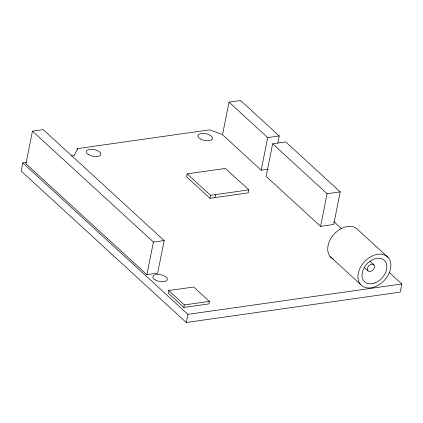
<?xml version="1.0" encoding="UTF-8"?>
<svg xmlns="http://www.w3.org/2000/svg" width="423" height="423" viewBox="0 0 423 423"><rect width="100%" height="100%" fill="white"/><g stroke="black" fill="none" stroke-linecap="round" stroke-linejoin="round"><path stroke-width="0.63" d="M187.135 173.869L186.559 176.84L209.956 198.297L248.253 192.862L248.851 189.885L225.459 168.428L187.135 173.869L210.527 195.326L248.851 189.885M209.956 198.297L210.527 195.326M214.958 197.546L215.556 194.569M26.675 162.379L22.779 162.929L21.15 171.082L186.263 322.495L400.221 292.119L401.85 283.97L389.223 272.391M32.465 131.135L25.946 163.743L146.913 274.67L157.652 273.147L164.166 240.539L43.199 129.612L32.465 131.135L153.427 242.067L164.166 240.539M77.414 149.837L77.663 148.584L209.676 129.845L221.885 134.329M146.913 274.67L153.427 242.067M168.698 290.569L168.19 293.097L183.852 307.458L208.893 303.904L209.396 301.377L193.734 287.016L168.698 290.569L184.359 304.93L209.396 301.377M183.852 307.458L184.359 304.93M277.832 142.995L279.233 135.963L240.571 100.505L229.039 102.144L222.519 134.747L261.187 170.205L268.235 169.205M186.263 322.495L187.891 314.342L22.779 162.929M261.187 170.205L267.706 137.602L229.039 102.144M272.655 143.788L266.141 176.396L320.602 226.342L333.689 224.481L340.208 191.878L285.742 141.932L272.655 143.788L327.116 193.734L340.208 191.878M320.602 226.342L327.116 193.734M77.663 148.584L74.083 155.648L71.487 156.018M267.706 137.602L279.233 135.963M187.891 314.342L401.85 283.97M388.198 257.538A19.305 13.621 -47.5 0 0 359.73 268.896A19.305 13.621 -47.5 0 0 375.36 286.657A19.305 13.621 -47.5 0 0 388.198 257.538L357.953 229.8A19.305 13.621 -47.5 0 0 333.44 234.887A19.305 13.621 -47.5 0 0 333.218 258.982M333.853 221.615L341.625 228.737M370.13 261.393L373.958 264.904A4.209 2.972 -47.5 0 1 371.156 271.254A4.209 2.972 -47.5 0 1 367.751 267.378A4.209 2.972 -47.5 0 1 373.958 264.904M364.124 267.278L367.952 270.789M330.416 256.787L360.66 284.526M155.135 279.862A7.424 3.426 11.3 0 0 167.238 279.984A7.424 3.426 11.3 0 0 157.975 274.432A7.424 3.426 11.3 0 0 155.135 279.862M200.238 138.844A7.424 3.426 11.3 0 0 212.346 138.966A7.424 3.426 11.3 0 0 203.082 133.414A7.424 3.426 11.3 0 0 200.238 138.844M88.603 154.696A7.424 3.426 11.3 0 0 100.711 154.818A7.424 3.426 11.3 0 0 91.447 149.266A7.424 3.426 11.3 0 0 88.603 154.696M375.132 282.844A14.588 10.295 -47.5 0 0 384.835 260.838A14.588 10.295 -47.5 0 0 363.32 269.419A14.588 10.295 -47.5 0 0 375.132 282.844"/></g></svg>
